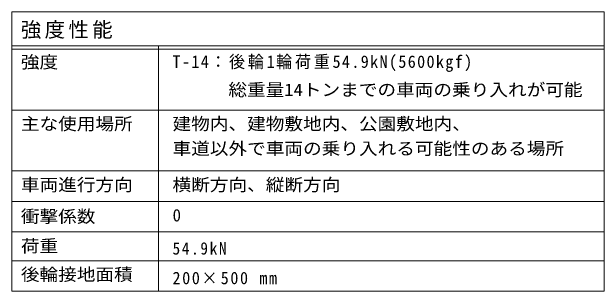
# Model space of a CAD drawing. Units: millimetres on the paper, enlarged 5 times. Extents: x -1741 to 1924, y -1327 to 1336.
# Drawn here: x 1051 to 1924, y 924 to 1336 of the extents above; entities that cross this region are included whole.
import ezdxf
from ezdxf.enums import TextEntityAlignment as Align

# ---------------------------------------------------------------- set-up
doc = ezdxf.new("R2010")
doc.units = ezdxf.units.MM
doc.header["$LTSCALE"] = 5
doc.layers.add('F-5_F-5ﾚｲﾔ', color=7, linetype='Continuous', lineweight=5)
doc.layers.add('F-F_F-Fﾚｲﾔ', color=3, linetype='Continuous', lineweight=5)
doc.styles.add('ＭＳ ゴシック', font='')
doc.styles.get('ＭＳ ゴシック').set_extended_font_data('MS Gothic')

msp = doc.modelspace()

# ---------------------------------------------------------------- linework, layer by layer
at = {"layer": 'F-5_F-5ﾚｲﾔ'}
msp.add_line((1050.537, 1191.449), (1924.218, 1191.449), dxfattribs=at)
at = {"layer": 'F-F_F-Fﾚｲﾔ', "color": 7}
for p, q in [((1050.537, 1336.449), (1924.218, 1336.449)), ((1050.537, 1336.449), (1050.537, 923.949)), ((1924.218, 1336.449), (1924.218, 923.949)), ((1050.537, 1286.449), (1924.218, 1286.449)), ((1266.908, 1286.449), (1266.908, 923.949)), ((1050.537, 1281.449), (1924.218, 1281.449)), ((1050.537, 1191.449), (1924.218, 1191.449)), ((1050.537, 1101.449), (1924.218, 1101.449)), ((1924.218, 1056.449), (1050.537, 1056.449)), ((1050.537, 1011.449), (1924.218, 1011.449)), ((1050.537, 968.949), (1924.218, 968.949)), ((1050.537, 923.949), (1924.218, 923.949))]:
    msp.add_line(p, q, dxfattribs=at)

# ---------------------------------------------------------------- texts
at = {"layer": 'F-F_F-Fﾚｲﾔ', "style": 'ＭＳ ゴシック', "width": 1.1}
for s, p in [('強度', (1063.846, 1247.699)), ('      総重量14トンまでの車両の乗り入れが可能', (1287.575, 1206.739)), ('主な使用場所', (1063.846, 1156.449)), ('建物内、建物敷地内、公園敷地内、', (1287.575, 1156.449)), ('車道以外で車両の乗り入れる可能性のある場所', (1287.575, 1119.925)), ('車両進行方向', (1063.846, 1066.449)), ('横断方向、縦断方向', (1287.575, 1066.449)), ('衝撃係数', (1063.846, 1019.676)), ('荷重', (1063.846, 976.049)), ('後輪接地面積', (1063.846, 933.949))]:
    msp.add_text(s, height=18.33, dxfattribs=at).set_placement(p, align=Align.BOTTOM_LEFT)
at = {"layer": 'F-F_F-Fﾚｲﾔ', "style": 'ＭＳ ゴシック'}
msp.add_text('0', height=18.33, dxfattribs=at).set_placement((1287.575, 1021.449), align=Align.BOTTOM_LEFT)
at = {"layer": 'F-F_F-Fﾚｲﾔ', "attachment_point": 7, "style": 'ＭＳ ゴシック'}
for s, insert, char_height in [('\\T1.17;強度性能', (1063.846, 1296.449), 21.99), ('\\T1.17;\\W0.95;T-14：後輪1輪荷重54.9kN(5600kgf)', (1287.575, 1247.699), 18.33), ('\\T1.22;\\W0.9;54.9kN', (1287.575, 977.699), 18.33), ('\\T1.2;\\W0.95;200×500\\~mm', (1287.575, 933.949), 18.33)]:
    msp.add_mtext(s, dxfattribs=dict(at, insert=insert, char_height=char_height))

doc.saveas('drawing.dxf')
